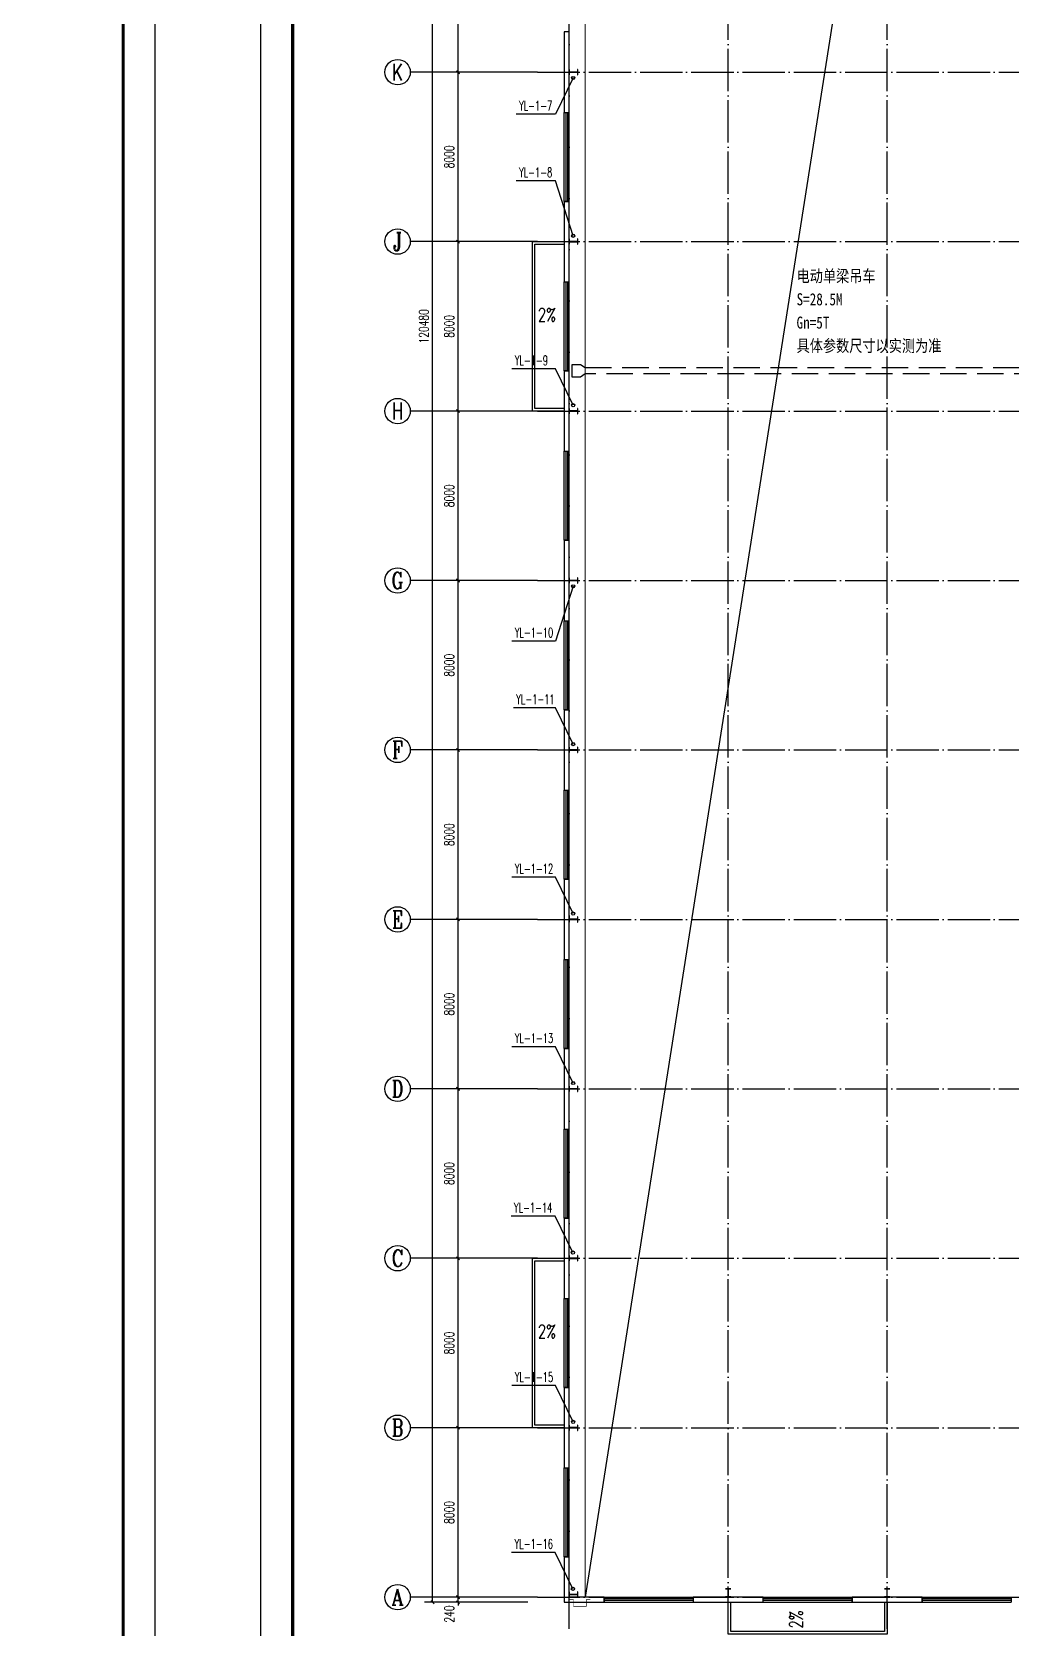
# Model space of a CAD drawing. Extents: x 14033796 to 29392202, y -1365078 to -465345.
# Drawn here: x 14764709 to 14810916, y -708102 to -632743 of the extents above; entities that cross this region are included whole.
import ezdxf
from ezdxf.enums import TextEntityAlignment as Align

# ---------------------------------------------------------------- set-up
doc = ezdxf.new("R2010")
doc.units = 0
doc.header["$LTSCALE"] = 1000
doc.header["$MEASUREMENT"] = 0
doc.linetypes.add('DASH', pattern=[0.35, 0.25, -0.1])
doc.linetypes.add('DOTE', pattern=[2.42, 2, -0.2, 0.02, -0.2])
for name, color, linetype in [('AXIS', 3, 'Continuous'), ('AXIS_TEXT', 7, 'Continuous'), ('COLUMN', 2, 'Continuous'), ('DIM_SYMB', 3, 'Continuous'), ('DIM_雨水', 3, 'Continuous'), ('DOTE', 8, 'DOTE'), ('PUB_TEXT', 7, 'Continuous'), ('TK', 4, 'Continuous'), ('TWT_TEXT', 7, 'Continuous'), ('VPIPE-雨水', 4, 'Continuous'), ('WALL-PARAPET', 6, 'Continuous'), ('WINDOW', 4, 'Continuous')]:
    doc.layers.add(name, color=color, linetype=linetype)
doc.styles.add('_TCH_AXIS', font='COMPLEX', dxfattribs={"bigfont": 'GBCBIG'})
doc.styles.add('_TCH_DIM', font='SIMPLEX', dxfattribs={"bigfont": 'GBCBIG'})
doc.styles.add('_TCH_DIM_T3', font='SIMPLEX', dxfattribs={"width": 0.705882, "bigfont": 'GBCBIG'})
doc.styles.add('_TWT_SERIAL', font='COMPLEX', dxfattribs={"width": 0.8, "height": 3, "bigfont": 'HZTXT'})
doc.styles.add('COMPLEX', font='COMPLEX')
doc.styles.add('宋体', font='', dxfattribs={"width": 0.8})
doc.styles.get('宋体').set_extended_font_data('SimSun')
doc.dimstyles.new('_TCH_ARCH&&150', dxfattribs={"dimtxt": 446.25, "dimasz": 150, "dimexe": 375, "dimexo": 450, "dimgap": 189.375, "dimtad": 1, "dimdec": 0, "dimzin": 0, "dimdsep": 46, "dimtxsty": '_TCH_DIM_T3', "dimblk": 'ARCHTICK', "dimcen": 0.09, "dimclrt": 7, "dimazin": 2, "dimtfac": 1, "dimtdec": 0, "dimtix": 1, "dimtmove": 2, "dimatfit": 3, "dimfxl": 0, "dimtolj": 1, "dimtzin": 0, "dimarcsym": 0})

# ---------------------------------------------------------------- blocks, each defined once
blk = doc.blocks.new('A$C797E1D2B')
at = {"layer": 'COLUMN'}
h = blk.add_hatch(color=256, dxfattribs=at)
h.paths.add_polyline_path([(125, 400), (250, 400), (250, 388), (130, 388), (130, 200), (125, 200)])
h.paths.add_polyline_path([(0, 400), (125, 400), (125, 200), (120, 200), (120, 388), (0, 388)])
h.paths.add_polyline_path([(0, 12), (120, 12), (120, 200), (125, 200), (125, 0), (0, 0)])
h.paths.add_polyline_path([(125, 200), (130, 200), (130, 12), (250, 12), (250, 0), (125, 0)])
blk.add_lwpolyline([(250, 0), (250, 12), (130, 12), (130, 388), (250, 388), (250, 400), (0, 400), (0, 388), (120, 388), (120, 12), (0, 12), (0, 0)], close=True, dxfattribs=at)
blk = doc.blocks.new('GeYuanFrame_42705131', base_point=(20.09, 4.53))
at = {"layer": 'TK'}
blk.add_lwpolyline([(20.09, 4.53), (20.09, 598.53), (1071.09, 598.53), (1071.09, 4.53)], close=True, dxfattribs=at)
at = {"layer": 'TK', "const_width": 1}
blk.add_lwpolyline([(45.09, 588.53), (1061.09, 588.53), (1061.09, 14.53), (45.09, 14.53)], close=True, dxfattribs=at)
blk = doc.blocks.new('GeYuanFrame_33522378', base_point=(20.09, 4.53))
at = {"layer": 'TK'}
blk.add_lwpolyline([(20.09, 4.53), (20.09, 598.53), (1071.09, 598.53), (1071.09, 4.53)], close=True, dxfattribs=at)
at = {"layer": 'TK', "const_width": 1}
blk.add_lwpolyline([(45.09, 588.53), (1061.09, 588.53), (1061.09, 14.53), (45.09, 14.53)], close=True, dxfattribs=at)
blk = doc.blocks.new('$TCHSYS$WIN2D')
for p, q in [((-0.5, 0.5), (0.5, 0.5)), ((-0.5, 0.5), (-0.5, -0.5)), ((0.5, 0.5), (0.5, -0.5)), ((0.5, 0.167), (-0.5, 0.167)), ((0.5, -0.167), (-0.5, -0.167)), ((-0.5, -0.5), (0.5, -0.5))]:
    blk.add_line(p, q)
blk = doc.blocks.new('_AXISO')
blk.add_circle((0, 0), 0.5)
at = {"layer": 'AXIS_TEXT', "style": 'COMPLEX', "width": 1.041667}
blk.add_attdef('A', text='', height=0.56, dxfattribs=at).set_placement((-0.25, -0.28), (0.25, -0.28), align=Align.FIT)
blk = doc.blocks.new('_ArchTick')
at = {"color": 0, "linetype": 'ByBlock', "const_width": 0.4}
blk.add_lwpolyline([(-0.5, -0.5), (0.5, 0.5)], dxfattribs=at)
blk = doc.blocks.new('*D143')
at = {"layer": 'AXIS', "color": 0, "lineweight": -2}
for p, q in [((14788116, -586403), (14783241, -586403)), ((14783616, -706883), (14783616, -586403)), ((14788116, -706883), (14783241, -706883))]:
    blk.add_line(p, q, dxfattribs=at)
at = {"layer": 'Defpoints', "color": 0}
for p in [(14783616, -586403), (14788566, -586403), (14788566, -706883)]:
    blk.add_point(p, dxfattribs=at)
at = {"layer": 'AXIS', "color": 0, "lineweight": -2, "xscale": 150, "yscale": 150, "zscale": 150}
for p, rotation in [((14783616, -586403), 90), ((14783616, -706883), 270)]:
    blk.add_blockref('_ArchTick', p, dxfattribs=dict(at, rotation=rotation))
at = {"layer": 'AXIS', "color": 7, "insert": (14783204, -646643), "char_height": 446.2, "attachment_point": 5, "rotation": 90, "style": '_TCH_DIM_T3'}
blk.add_mtext('\\A1;120480', dxfattribs=at)
blk = doc.blocks.new('*D144')
at = {"layer": 'AXIS', "color": 0, "lineweight": -2}
for p, q in [((14788116, -706643), (14784441, -706643)), ((14784816, -706643), (14784816, -706493)), ((14784816, -706883), (14784816, -706643)), ((14788116, -706883), (14784441, -706883)), ((14784816, -706883), (14784816, -707033))]:
    blk.add_line(p, q, dxfattribs=at)
at = {"layer": 'Defpoints', "color": 0}
for p in [(14784816, -706643), (14788566, -706643), (14788566, -706883)]:
    blk.add_point(p, dxfattribs=at)
at = {"layer": 'AXIS', "color": 0, "lineweight": -2, "xscale": 150, "yscale": 150, "zscale": 150}
for p, rotation in [((14784816, -706643), 270), ((14784816, -706883), 90)]:
    blk.add_blockref('_ArchTick', p, dxfattribs=dict(at, rotation=rotation))
at = {"layer": 'AXIS', "color": 7, "insert": (14784404, -707438), "char_height": 446.2, "attachment_point": 5, "rotation": 90, "style": '_TCH_DIM_T3'}
blk.add_mtext('\\A1;240', dxfattribs=at)
blk = doc.blocks.new('*D145')
at = {"layer": 'AXIS', "color": 0, "lineweight": -2}
for p, q in [((14788116, -698643), (14784441, -698643)), ((14784816, -706643), (14784816, -698643)), ((14788116, -706643), (14784441, -706643))]:
    blk.add_line(p, q, dxfattribs=at)
at = {"layer": 'Defpoints', "color": 0}
for p in [(14784816, -698643), (14788566, -698643), (14788566, -706643)]:
    blk.add_point(p, dxfattribs=at)
at = {"layer": 'AXIS', "color": 0, "lineweight": -2, "xscale": 150, "yscale": 150, "zscale": 150}
for p, rotation in [((14784816, -698643), 90), ((14784816, -706643), 270)]:
    blk.add_blockref('_ArchTick', p, dxfattribs=dict(at, rotation=rotation))
at = {"layer": 'AXIS', "color": 7, "insert": (14784404, -702643), "char_height": 446.2, "attachment_point": 5, "rotation": 90, "style": '_TCH_DIM_T3'}
blk.add_mtext('\\A1;8000', dxfattribs=at)
blk = doc.blocks.new('*D146')
at = {"layer": 'AXIS', "color": 0, "lineweight": -2}
for p, q in [((14788116, -690643), (14784441, -690643)), ((14784816, -698643), (14784816, -690643)), ((14788116, -698643), (14784441, -698643))]:
    blk.add_line(p, q, dxfattribs=at)
at = {"layer": 'Defpoints', "color": 0}
for p in [(14784816, -690643), (14788566, -690643), (14788566, -698643)]:
    blk.add_point(p, dxfattribs=at)
at = {"layer": 'AXIS', "color": 0, "lineweight": -2, "xscale": 150, "yscale": 150, "zscale": 150}
for p, rotation in [((14784816, -690643), 90), ((14784816, -698643), 270)]:
    blk.add_blockref('_ArchTick', p, dxfattribs=dict(at, rotation=rotation))
at = {"layer": 'AXIS', "color": 7, "insert": (14784404, -694643), "char_height": 446.2, "attachment_point": 5, "rotation": 90, "style": '_TCH_DIM_T3'}
blk.add_mtext('\\A1;8000', dxfattribs=at)
blk = doc.blocks.new('*D147')
at = {"layer": 'AXIS', "color": 0, "lineweight": -2}
for p, q in [((14788116, -682643), (14784441, -682643)), ((14784816, -690643), (14784816, -682643)), ((14788116, -690643), (14784441, -690643))]:
    blk.add_line(p, q, dxfattribs=at)
at = {"layer": 'Defpoints', "color": 0}
for p in [(14784816, -682643), (14788566, -682643), (14788566, -690643)]:
    blk.add_point(p, dxfattribs=at)
at = {"layer": 'AXIS', "color": 0, "lineweight": -2, "xscale": 150, "yscale": 150, "zscale": 150}
for p, rotation in [((14784816, -682643), 90), ((14784816, -690643), 270)]:
    blk.add_blockref('_ArchTick', p, dxfattribs=dict(at, rotation=rotation))
at = {"layer": 'AXIS', "color": 7, "insert": (14784404, -686643), "char_height": 446.2, "attachment_point": 5, "rotation": 90, "style": '_TCH_DIM_T3'}
blk.add_mtext('\\A1;8000', dxfattribs=at)
blk = doc.blocks.new('*D148')
at = {"layer": 'AXIS', "color": 0, "lineweight": -2}
for p, q in [((14788116, -674643), (14784441, -674643)), ((14784816, -682643), (14784816, -674643)), ((14788116, -682643), (14784441, -682643))]:
    blk.add_line(p, q, dxfattribs=at)
at = {"layer": 'Defpoints', "color": 0}
for p in [(14784816, -674643), (14788566, -674643), (14788566, -682643)]:
    blk.add_point(p, dxfattribs=at)
at = {"layer": 'AXIS', "color": 0, "lineweight": -2, "xscale": 150, "yscale": 150, "zscale": 150}
for p, rotation in [((14784816, -674643), 90), ((14784816, -682643), 270)]:
    blk.add_blockref('_ArchTick', p, dxfattribs=dict(at, rotation=rotation))
at = {"layer": 'AXIS', "color": 7, "insert": (14784404, -678643), "char_height": 446.2, "attachment_point": 5, "rotation": 90, "style": '_TCH_DIM_T3'}
blk.add_mtext('\\A1;8000', dxfattribs=at)
blk = doc.blocks.new('*D149')
at = {"layer": 'AXIS', "color": 0, "lineweight": -2}
for p, q in [((14788116, -666643), (14784441, -666643)), ((14784816, -674643), (14784816, -666643)), ((14788116, -674643), (14784441, -674643))]:
    blk.add_line(p, q, dxfattribs=at)
at = {"layer": 'Defpoints', "color": 0}
for p in [(14784816, -666643), (14788566, -666643), (14788566, -674643)]:
    blk.add_point(p, dxfattribs=at)
at = {"layer": 'AXIS', "color": 0, "lineweight": -2, "xscale": 150, "yscale": 150, "zscale": 150}
for p, rotation in [((14784816, -666643), 90), ((14784816, -674643), 270)]:
    blk.add_blockref('_ArchTick', p, dxfattribs=dict(at, rotation=rotation))
at = {"layer": 'AXIS', "color": 7, "insert": (14784404, -670643), "char_height": 446.2, "attachment_point": 5, "rotation": 90, "style": '_TCH_DIM_T3'}
blk.add_mtext('\\A1;8000', dxfattribs=at)
blk = doc.blocks.new('*D150')
at = {"layer": 'AXIS', "color": 0, "lineweight": -2}
for p, q in [((14788116, -658643), (14784441, -658643)), ((14784816, -666643), (14784816, -658643)), ((14788116, -666643), (14784441, -666643))]:
    blk.add_line(p, q, dxfattribs=at)
at = {"layer": 'Defpoints', "color": 0}
for p in [(14784816, -658643), (14788566, -658643), (14788566, -666643)]:
    blk.add_point(p, dxfattribs=at)
at = {"layer": 'AXIS', "color": 0, "lineweight": -2, "xscale": 150, "yscale": 150, "zscale": 150}
for p, rotation in [((14784816, -658643), 90), ((14784816, -666643), 270)]:
    blk.add_blockref('_ArchTick', p, dxfattribs=dict(at, rotation=rotation))
at = {"layer": 'AXIS', "color": 7, "insert": (14784404, -662643), "char_height": 446.2, "attachment_point": 5, "rotation": 90, "style": '_TCH_DIM_T3'}
blk.add_mtext('\\A1;8000', dxfattribs=at)
blk = doc.blocks.new('*D151')
at = {"layer": 'AXIS', "color": 0, "lineweight": -2}
for p, q in [((14788116, -650643), (14784441, -650643)), ((14784816, -658643), (14784816, -650643)), ((14788116, -658643), (14784441, -658643))]:
    blk.add_line(p, q, dxfattribs=at)
at = {"layer": 'Defpoints', "color": 0}
for p in [(14784816, -650643), (14788566, -650643), (14788566, -658643)]:
    blk.add_point(p, dxfattribs=at)
at = {"layer": 'AXIS', "color": 0, "lineweight": -2, "xscale": 150, "yscale": 150, "zscale": 150}
for p, rotation in [((14784816, -650643), 90), ((14784816, -658643), 270)]:
    blk.add_blockref('_ArchTick', p, dxfattribs=dict(at, rotation=rotation))
at = {"layer": 'AXIS', "color": 7, "insert": (14784404, -654643), "char_height": 446.2, "attachment_point": 5, "rotation": 90, "style": '_TCH_DIM_T3'}
blk.add_mtext('\\A1;8000', dxfattribs=at)
blk = doc.blocks.new('*D152')
at = {"layer": 'AXIS', "color": 0, "lineweight": -2}
for p, q in [((14788116, -642643), (14784441, -642643)), ((14784816, -650643), (14784816, -642643)), ((14788116, -650643), (14784441, -650643))]:
    blk.add_line(p, q, dxfattribs=at)
at = {"layer": 'Defpoints', "color": 0}
for p in [(14784816, -642643), (14788566, -642643), (14788566, -650643)]:
    blk.add_point(p, dxfattribs=at)
at = {"layer": 'AXIS', "color": 0, "lineweight": -2, "xscale": 150, "yscale": 150, "zscale": 150}
for p, rotation in [((14784816, -642643), 90), ((14784816, -650643), 270)]:
    blk.add_blockref('_ArchTick', p, dxfattribs=dict(at, rotation=rotation))
at = {"layer": 'AXIS', "color": 7, "insert": (14784404, -646643), "char_height": 446.2, "attachment_point": 5, "rotation": 90, "style": '_TCH_DIM_T3'}
blk.add_mtext('\\A1;8000', dxfattribs=at)
blk = doc.blocks.new('*D153')
at = {"layer": 'AXIS', "color": 0, "lineweight": -2}
for p, q in [((14788116, -634643), (14784441, -634643)), ((14784816, -642643), (14784816, -634643)), ((14788116, -642643), (14784441, -642643))]:
    blk.add_line(p, q, dxfattribs=at)
at = {"layer": 'Defpoints', "color": 0}
for p in [(14784816, -634643), (14788566, -634643), (14788566, -642643)]:
    blk.add_point(p, dxfattribs=at)
at = {"layer": 'AXIS', "color": 0, "lineweight": -2, "xscale": 150, "yscale": 150, "zscale": 150}
for p, rotation in [((14784816, -634643), 90), ((14784816, -642643), 270)]:
    blk.add_blockref('_ArchTick', p, dxfattribs=dict(at, rotation=rotation))
at = {"layer": 'AXIS', "color": 7, "insert": (14784404, -638643), "char_height": 446.2, "attachment_point": 5, "rotation": 90, "style": '_TCH_DIM_T3'}
blk.add_mtext('\\A1;8000', dxfattribs=at)
blk = doc.blocks.new('*D154')
at = {"layer": 'AXIS', "color": 0, "lineweight": -2}
for p, q in [((14788116, -626643), (14784441, -626643)), ((14784816, -634643), (14784816, -626643)), ((14788116, -634643), (14784441, -634643))]:
    blk.add_line(p, q, dxfattribs=at)
at = {"layer": 'Defpoints', "color": 0}
for p in [(14784816, -626643), (14788566, -626643), (14788566, -634643)]:
    blk.add_point(p, dxfattribs=at)
at = {"layer": 'AXIS', "color": 0, "lineweight": -2, "xscale": 150, "yscale": 150, "zscale": 150}
for p, rotation in [((14784816, -626643), 90), ((14784816, -634643), 270)]:
    blk.add_blockref('_ArchTick', p, dxfattribs=dict(at, rotation=rotation))
at = {"layer": 'AXIS', "color": 7, "insert": (14784404, -630643), "char_height": 446.2, "attachment_point": 5, "rotation": 90, "style": '_TCH_DIM_T3'}
blk.add_mtext('\\A1;8000', dxfattribs=at)

msp = doc.modelspace()

# ---------------------------------------------------------------- linework, layer by layer
at = {"color": 8, "linetype": 'DASH', "ltscale": 1.5, "const_width": 50}
msp.add_lwpolyline([(14790816.1, -706642.5), (14790816.1, -586642.5)], dxfattribs=at)
at = {"color": 8, "ltscale": 0.5}
msp.add_lwpolyline([(14849316.1, -586642.5), (14803366.1, -626642.5), (14790816.1, -706642.5)], dxfattribs=at)
at = {"ltscale": 0.5}
for points in [[(14789826.1, -650642.5), (14788326.1, -650642.5), (14788326.1, -642642.5), (14789826.1, -642642.5)], [(14789826.1, -650522.5), (14788446.1, -650522.5), (14788446.1, -642762.5), (14789826.1, -642762.5)], [(14789826.1, -698642.5), (14788326.1, -698642.5), (14788326.1, -690642.5), (14789826.1, -690642.5)], [(14789826.1, -698522.5), (14788446.1, -698522.5), (14788446.1, -690762.5), (14789826.1, -690762.5)], [(14805066.1, -706882.5), (14805066.1, -708382.5), (14797566.1, -708382.5), (14797566.1, -706882.5)], [(14804946.1, -706882.5), (14804946.1, -708262.5), (14797686.1, -708262.5), (14797686.1, -706882.5)]]:
    msp.add_lwpolyline(points, dxfattribs=at)
at = {"color": 8, "linetype": 'DASH', "ltscale": 5}
msp.add_lwpolyline([(14819316.1, -648592.2), (14819531.8, -648442.2), (14819931.8, -648442.2), (14819931.8, -649042.2), (14819531.8, -649042.2), (14819316.1, -648892.2), (14790816.1, -648892.2), (14790600.5, -649042.2), (14790200.5, -649042.2), (14790200.5, -648442.2), (14790600.5, -648442.2), (14790816.1, -648592.2)], close=True, dxfattribs=at)
at = {"const_width": 30}
msp.add_lwpolyline([(14790066.1, -706762.5), (14790266.1, -706762.5), (14790266.1, -707082.5), (14790866.1, -707082.5), (14790866.1, -706762.5), (14791066.1, -706762.5)], dxfattribs=at)
at = {"layer": 'AXIS'}
for p, q in [((14788566.1, -634642.5), (14782566.1, -634642.5)), ((14788566.1, -642642.5), (14782566.1, -642642.5)), ((14788566.1, -650642.5), (14782566.1, -650642.5)), ((14788566.1, -658642.5), (14782566.1, -658642.5)), ((14788566.1, -666642.5), (14782566.1, -666642.5)), ((14788566.1, -674642.5), (14782566.1, -674642.5)), ((14788566.1, -682642.5), (14782566.1, -682642.5)), ((14788566.1, -690642.5), (14782566.1, -690642.5)), ((14788566.1, -698642.5), (14782566.1, -698642.5)), ((14788566.1, -706642.5), (14782566.1, -706642.5))]:
    msp.add_line(p, q, dxfattribs=at)
at = {"layer": 'DIM_SYMB'}
for points in [[(14789546.1, -646642.5, 0, 0, 0), (14788896.1, -646642.5, 120, 0, 0), (14788446.1, -646642.5, 0, 0, 0)], [(14789546.1, -694642.5, 0, 0, 0), (14788896.1, -694642.5, 120, 0, 0), (14788446.1, -694642.5, 0, 0, 0)], [(14801316.1, -707162.5, 0, 0, 0), (14801316.1, -707812.5, 120, 0, 0), (14801316.1, -708262.5, 0, 0, 0)]]:
    msp.add_lwpolyline(points, format="xyseb", dxfattribs=at)
at = {"layer": 'DIM_雨水'}
for p, q in [((14790249.3, -634917.3), (14789415.3, -636629.2)), ((14789415.3, -636629.2), (14787562.6, -636629.2)), ((14789415.3, -639778.2), (14787562.6, -639778.2)), ((14790249.3, -642367.3), (14789415.3, -639778.2)), ((14789415.3, -648655.9), (14787359.7, -648655.9)), ((14790249.3, -650367.7), (14789415.3, -648655.9)), ((14790249.3, -658917.7), (14789415.3, -661506.9)), ((14789415.3, -661506.9), (14787359.7, -661506.9)), ((14789415.3, -664655.9), (14787427.6, -664655.9)), ((14790249.3, -666367.7), (14789415.3, -664655.9)), ((14789415.3, -672655.9), (14787359.7, -672655.9)), ((14790249.3, -674367.7), (14789415.3, -672655.9)), ((14789415.3, -680655.9), (14787359.7, -680655.9)), ((14790249.3, -682367.7), (14789415.3, -680655.9)), ((14789403.3, -688660.9), (14787320.4, -688660.9)), ((14790237.3, -690372.7), (14789403.3, -688660.9)), ((14789415.3, -696655.9), (14787359.7, -696655.9)), ((14790249.3, -698367.7), (14789415.3, -696655.9)), ((14789403.3, -704535.9), (14787347.7, -704535.9)), ((14790237.3, -706247.7), (14789403.3, -704535.9))]:
    msp.add_line(p, q, dxfattribs=at)
at = {"layer": 'DOTE'}
for p, q in [((14790066.1, -708142.5), (14790066.1, -585142.5)), ((14797566.1, -708142.5), (14797566.1, -585142.5)), ((14805066.1, -708142.5), (14805066.1, -585142.5)), ((14788566.1, -634642.5), (14851566.1, -634642.5)), ((14788566.1, -642642.5), (14851566.1, -642642.5)), ((14788566.1, -650642.5), (14851566.1, -650642.5)), ((14788566.1, -658642.5), (14851566.1, -658642.5)), ((14788566.1, -666642.5), (14851566.1, -666642.5)), ((14788566.1, -674642.5), (14851566.1, -674642.5)), ((14788566.1, -682642.5), (14851566.1, -682642.5)), ((14788566.1, -690642.5), (14851566.1, -690642.5)), ((14788566.1, -698642.5), (14851566.1, -698642.5)), ((14788566.1, -706642.5), (14851566.1, -706642.5))]:
    msp.add_line(p, q, dxfattribs=at)
at = {"layer": 'VPIPE-雨水', "linetype": 'Continuous'}
for centre in [(14790249.3, -634917.3), (14790249.3, -642367.3), (14790249.3, -650367.7), (14790249.3, -658917.7), (14790249.3, -666367.7), (14790249.3, -674367.7), (14790249.3, -682367.7), (14790237.3, -690372.7), (14790249.3, -698367.7), (14790237.3, -706247.7)]:
    msp.add_circle(centre, 75, dxfattribs=at)
at = {"layer": 'WALL-PARAPET'}
for p, q in [((14789826.1, -632742.5), (14789826.1, -636542.5)), ((14790066.1, -632742.5), (14789826.1, -632742.5)), ((14790066.1, -636542.5), (14790066.1, -632742.5)), ((14789826.1, -636542.5), (14790066.1, -636542.5)), ((14789826.1, -640742.5), (14789826.1, -644542.5)), ((14790066.1, -640742.5), (14789826.1, -640742.5)), ((14790066.1, -644542.5), (14790066.1, -640742.5)), ((14789826.1, -644542.5), (14790066.1, -644542.5)), ((14789826.1, -648742.5), (14789826.1, -652542.5)), ((14790066.1, -648742.5), (14789826.1, -648742.5)), ((14790066.1, -652542.5), (14790066.1, -648742.5)), ((14789826.1, -652542.5), (14790066.1, -652542.5)), ((14789826.1, -656742.5), (14789826.1, -660542.5)), ((14790066.1, -656742.5), (14789826.1, -656742.5)), ((14790066.1, -660542.5), (14790066.1, -656742.5)), ((14789826.1, -660542.5), (14790066.1, -660542.5)), ((14789826.1, -664742.5), (14789826.1, -668542.5)), ((14790066.1, -664742.5), (14789826.1, -664742.5)), ((14790066.1, -668542.5), (14790066.1, -664742.5)), ((14789826.1, -668542.5), (14790066.1, -668542.5)), ((14789826.1, -672742.5), (14789826.1, -676542.5)), ((14790066.1, -672742.5), (14789826.1, -672742.5)), ((14790066.1, -676542.5), (14790066.1, -672742.5)), ((14789826.1, -676542.5), (14790066.1, -676542.5)), ((14789826.1, -680742.5), (14789826.1, -684542.5)), ((14790066.1, -680742.5), (14789826.1, -680742.5)), ((14790066.1, -684542.5), (14790066.1, -680742.5)), ((14789826.1, -684542.5), (14790066.1, -684542.5)), ((14789826.1, -688742.5), (14789826.1, -692542.5)), ((14790066.1, -688742.5), (14789826.1, -688742.5)), ((14790066.1, -692542.5), (14790066.1, -688742.5)), ((14789826.1, -692542.5), (14790066.1, -692542.5)), ((14789826.1, -696742.5), (14789826.1, -700542.5)), ((14790066.1, -696742.5), (14789826.1, -696742.5)), ((14790066.1, -700542.5), (14790066.1, -696742.5)), ((14789826.1, -700542.5), (14790066.1, -700542.5)), ((14790066.1, -704742.5), (14789826.1, -704742.5)), ((14789826.1, -704742.5), (14789826.1, -706882.5)), ((14790066.1, -706642.5), (14790066.1, -704742.5)), ((14791716.1, -706642.5), (14790066.1, -706642.5)), ((14791716.1, -706882.5), (14791716.1, -706642.5)), ((14799216.1, -706642.5), (14795916.1, -706642.5)), ((14795916.1, -706642.5), (14795916.1, -706882.5)), ((14799216.1, -706882.5), (14799216.1, -706642.5)), ((14806716.1, -706642.5), (14803416.1, -706642.5)), ((14803416.1, -706642.5), (14803416.1, -706882.5)), ((14806716.1, -706882.5), (14806716.1, -706642.5)), ((14789826.1, -706882.5), (14791716.1, -706882.5)), ((14795916.1, -706882.5), (14799216.1, -706882.5)), ((14803416.1, -706882.5), (14806716.1, -706882.5))]:
    msp.add_line(p, q, dxfattribs=at)

# ---------------------------------------------------------------- block references
at = {"xscale": 150, "yscale": 150, "zscale": 150, "rotation": 270}
for name, p in [('GeYuanFrame_42705131', (14681416.1, -572942.5)), ('GeYuanFrame_33522378', (14775516.1, -572942.5))]:
    msp.add_blockref(name, p, dxfattribs=at)
for p, rotation in [((14790066.1, -634517.5), 270), ((14790066.1, -642517.5), 270), ((14790066.1, -650517.5), 270), ((14790066.1, -658517.5), 270), ((14790066.1, -666517.5), 270), ((14790066.1, -674517.5), 270), ((14790066.1, -682517.5), 270), ((14790066.1, -690517.5), 270), ((14790066.1, -698517.5), 270), ((14790066.1, -706392.5), 270), ((14797691.1, -706242.5), 180), ((14805191.1, -706242.5), 180)]:
    msp.add_blockref('A$C797E1D2B', p, dxfattribs=dict(rotation=rotation))
at = {"layer": 'AXIS'}
ref = msp.add_blockref('_AXISO', (14781966.1, -634642.5), dxfattribs=dict(at, xscale=1200, yscale=1200, zscale=1200))
ref.add_attrib('A', 'K', dxfattribs={"layer": 'AXIS_TEXT', "ltscale": 0.5, "height": 798.8, "style": '_TCH_AXIS', "width": 0.736842}).set_placement((14781699.9, -635041.9), (14782232.4, -635041.9), align=Align.FIT)
ref = msp.add_blockref('_AXISO', (14781966.1, -642642.5), dxfattribs=dict(at, xscale=1200, yscale=1200, zscale=1200))
ref.add_attrib('A', 'J', dxfattribs={"layer": 'AXIS_TEXT', "ltscale": 0.5, "height": 866.7, "style": '_TCH_AXIS', "width": 0.909091}).set_placement((14781759.8, -643075.9), (14782172.5, -643075.9), align=Align.FIT)
ref = msp.add_blockref('_AXISO', (14781966.1, -650642.5), dxfattribs=dict(at, xscale=1200, yscale=1200, zscale=1200))
ref.add_attrib('A', 'H', dxfattribs={"layer": 'AXIS_TEXT', "ltscale": 0.5, "height": 798.8, "style": '_TCH_AXIS', "width": 0.7}).set_placement((14781699.9, -651041.9), (14782232.4, -651041.9), align=Align.FIT)
ref = msp.add_blockref('_AXISO', (14781966.1, -658642.5), dxfattribs=dict(at, xscale=1200, yscale=1200, zscale=1200))
ref.add_attrib('A', 'G', dxfattribs={"layer": 'AXIS_TEXT', "ltscale": 0.5, "height": 781.2, "style": '_TCH_AXIS', "width": 0.833333}).set_placement((14781687.1, -659033.1), (14782245.1, -659033.1), align=Align.FIT)
ref = msp.add_blockref('_AXISO', (14781966.1, -666642.5), dxfattribs=dict(at, xscale=1200, yscale=1200, zscale=1200))
ref.add_attrib('A', 'F', dxfattribs={"layer": 'AXIS_TEXT', "ltscale": 0.5, "height": 816.3, "style": '_TCH_AXIS', "width": 0.8125}).set_placement((14781713.5, -667050.6), (14782218.8, -667050.6), align=Align.FIT)
ref = msp.add_blockref('_AXISO', (14781966.1, -674642.5), dxfattribs=dict(at, xscale=1200, yscale=1200, zscale=1200))
ref.add_attrib('A', 'E', dxfattribs={"layer": 'AXIS_TEXT', "ltscale": 0.5, "height": 816.3, "style": '_TCH_AXIS', "width": 0.8125}).set_placement((14781713.5, -675050.6), (14782218.8, -675050.6), align=Align.FIT)
ref = msp.add_blockref('_AXISO', (14781966.1, -682642.5), dxfattribs=dict(at, xscale=1200, yscale=1200, zscale=1200))
ref.add_attrib('A', 'D', dxfattribs={"layer": 'AXIS_TEXT', "ltscale": 0.5, "height": 798.8, "style": '_TCH_AXIS', "width": 0.823529}).set_placement((14781699.9, -683041.9), (14782232.4, -683041.9), align=Align.FIT)
ref = msp.add_blockref('_AXISO', (14781966.1, -690642.5), dxfattribs=dict(at, xscale=1200, yscale=1200, zscale=1200))
ref.add_attrib('A', 'C', dxfattribs={"layer": 'AXIS_TEXT', "ltscale": 0.5, "height": 781.2, "style": '_TCH_AXIS'}).set_placement((14781687.1, -691033.1), (14782245.1, -691033.1), align=Align.FIT)
ref = msp.add_blockref('_AXISO', (14781966.1, -698642.5), dxfattribs=dict(at, xscale=1200, yscale=1200, zscale=1200))
ref.add_attrib('A', 'B', dxfattribs={"layer": 'AXIS_TEXT', "ltscale": 0.5, "height": 798.8, "style": '_TCH_AXIS', "width": 0.823529}).set_placement((14781699.9, -699041.9), (14782232.4, -699041.9), align=Align.FIT)
ref = msp.add_blockref('_AXISO', (14781966.1, -706642.5), dxfattribs=dict(at, xscale=1200, yscale=1200, zscale=1200))
ref.add_attrib('A', 'A', dxfattribs={"layer": 'AXIS_TEXT', "ltscale": 0.5, "height": 763.6, "style": '_TCH_AXIS', "width": 0.888889}).set_placement((14781675.2, -707024.3), (14782257, -707024.3), align=Align.FIT)
at = {"layer": 'WINDOW', "xscale": -4200, "yscale": -240, "zscale": -4200, "rotation": 270}
for p in [(14789946.1, -638642.5), (14789946.1, -646642.5), (14789946.1, -654642.5), (14789946.1, -662642.5), (14789946.1, -670642.5), (14789946.1, -678642.5), (14789946.1, -686642.5), (14789946.1, -694642.5), (14789946.1, -702642.5)]:
    msp.add_blockref('$TCHSYS$WIN2D', p, dxfattribs=at)
at = {"layer": 'WINDOW', "xscale": 4200, "zscale": 4200}
for p, yscale in [((14793816.1, -706762.5), 240), ((14801316.1, -706762.5), -240), ((14808816.1, -706762.5), 240)]:
    msp.add_blockref('$TCHSYS$WIN2D', p, dxfattribs=dict(at, yscale=yscale))

# ---------------------------------------------------------------- texts
at = {"layer": 'PUB_TEXT', "color": 8, "style": '宋体', "width": 0.8}
for s, p in [('电动单梁吊车', (14800793.3, -644550.5)), ('S=28.5M', (14800793.3, -645650.5)), ('Gn=5T', (14800793.3, -646750.5)), ('具体参数尺寸以实测为准', (14800793.3, -647845))]:
    msp.add_text(s, height=569.62, dxfattribs=at).set_placement(p)
at = {"layer": 'PUB_TEXT', "style": '_TCH_DIM', "width": 0.705882}
for p in [(14788589, -646417.5), (14788589, -694417.5)]:
    msp.add_text('2%%%', height=637.5, dxfattribs=at).set_placement(p)
msp.add_text('2%%%', height=637.5, rotation=90, dxfattribs=at).set_placement((14801091.1, -708119.7))
at = {"layer": 'TWT_TEXT', "style": '_TWT_SERIAL', "width": 0.64}
for s, p in [('YL-1-7', (14787697.6, -636449.2)), ('YL-1-8', (14787697.6, -639598.2)), ('YL-1-9', (14787494.7, -648475.9)), ('YL-1-10', (14787494.7, -661326.9)), ('YL-1-11', (14787562.6, -664475.9)), ('YL-1-12', (14787494.7, -672475.9)), ('YL-1-13', (14787494.7, -680475.9)), ('YL-1-14', (14787455.4, -688480.9)), ('YL-1-15', (14787494.7, -696475.9)), ('YL-1-16', (14787482.7, -704355.9))]:
    msp.add_text(s, height=450, dxfattribs=at).set_placement(p)

# ---------------------------------------------------------------- dimensions: what is measured, and where the dimension line sits
at = {"layer": 'AXIS'}
for p1, p2, distance, text, picture, middle in [((14788566.1, -706882.5), (14788566.1, -586402.5), 4950, '120480', '*D143', (14783203.6, -646642.5)), ((14788566.1, -634642.5), (14788566.1, -626642.5), 3750, '8000', '*D154', (14784403.6, -630642.5)), ((14788566.1, -642642.5), (14788566.1, -634642.5), 3750, '8000', '*D153', (14784403.6, -638642.5)), ((14788566.1, -650642.5), (14788566.1, -642642.5), 3750, '8000', '*D152', (14784403.6, -646642.5)), ((14788566.1, -658642.5), (14788566.1, -650642.5), 3750, '8000', '*D151', (14784403.6, -654642.5)), ((14788566.1, -666642.5), (14788566.1, -658642.5), 3750, '8000', '*D150', (14784403.6, -662642.5)), ((14788566.1, -674642.5), (14788566.1, -666642.5), 3750, '8000', '*D149', (14784403.6, -670642.5)), ((14788566.1, -682642.5), (14788566.1, -674642.5), 3750, '8000', '*D148', (14784403.6, -678642.5)), ((14788566.1, -690642.5), (14788566.1, -682642.5), 3750, '8000', '*D147', (14784403.6, -686642.5)), ((14788566.1, -698642.5), (14788566.1, -690642.5), 3750, '8000', '*D146', (14784403.6, -694642.5)), ((14788566.1, -706642.5), (14788566.1, -698642.5), 3750, '8000', '*D145', (14784403.6, -702642.5))]:
    dim = msp.add_aligned_dim(p1=p1, p2=p2, distance=distance, text=text, dimstyle='_TCH_ARCH&&150', dxfattribs=at)
    dim.commit()
    dim.dimension.update_dxf_attribs({"geometry": picture, "text_midpoint": middle})
dim = msp.add_linear_dim(base=(14784816.1, -706642.5), p1=(14788566.1, -706882.5), p2=(14788566.1, -706642.5), angle=90, text='240', dimstyle='_TCH_ARCH&&150', dxfattribs=at)
dim.commit()
dim.dimension.update_dxf_attribs({"geometry": '*D144', "text_midpoint": (14784403.6, -707437.5), "dimtype": 161})

doc.saveas('drawing.dxf')
